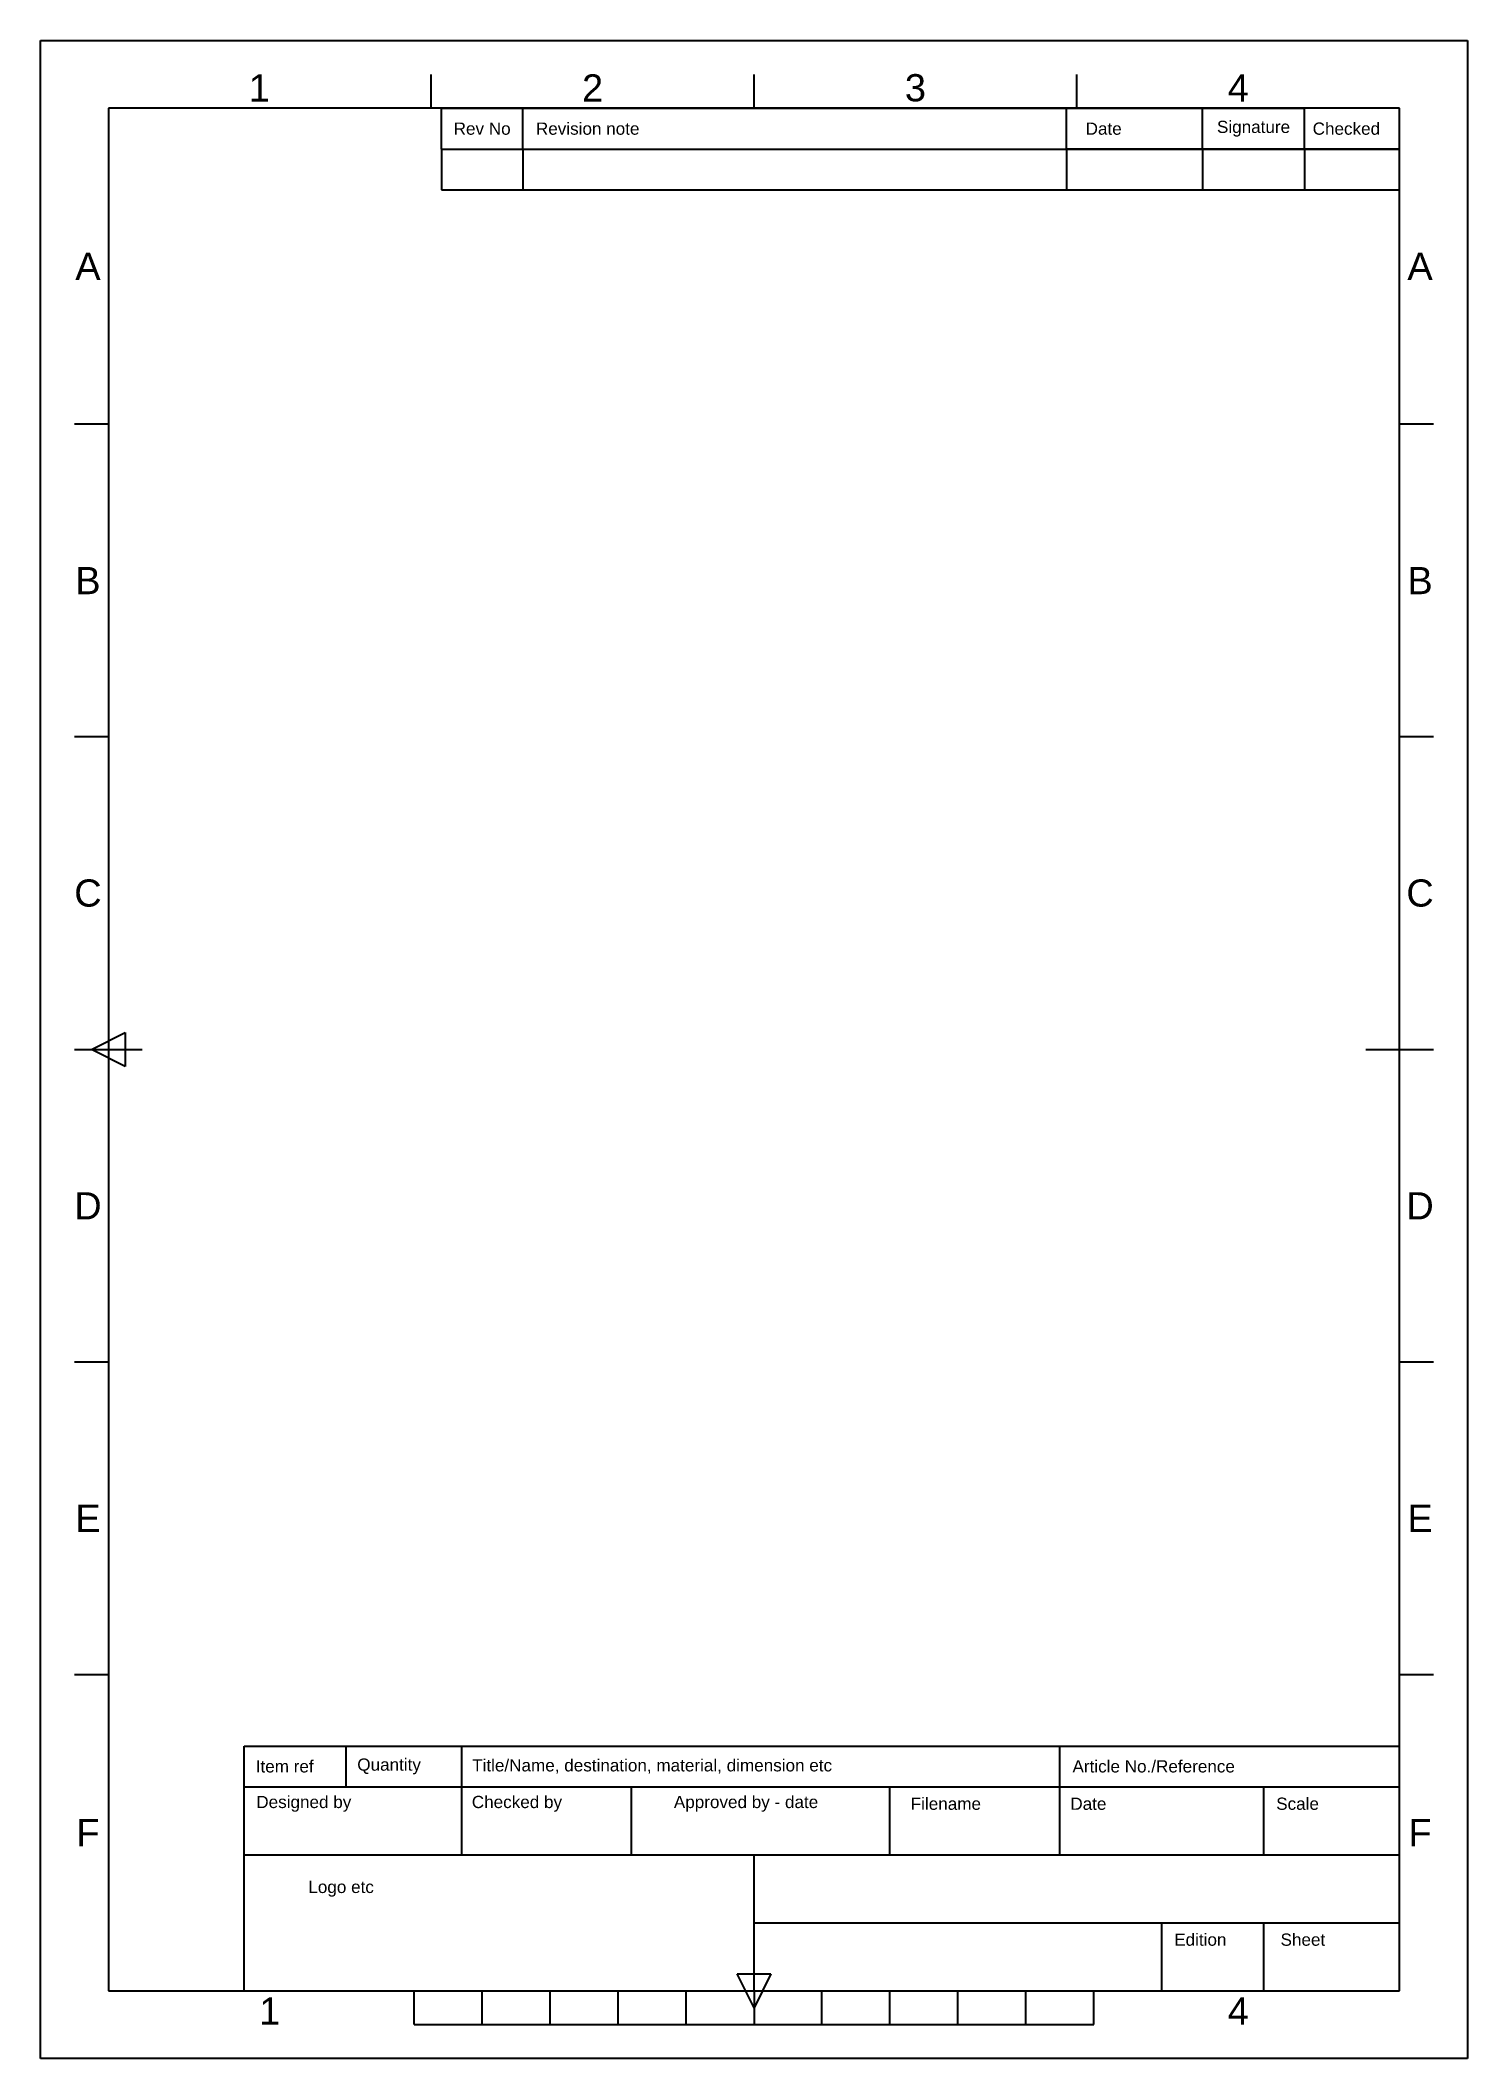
# Model space of a CAD drawing. Header units: millimetres. Extents: x 0 to 210, y 0 to 297.
import ezdxf

# ---------------------------------------------------------------- set-up
doc = ezdxf.new("R2010")
doc.units = ezdxf.units.MM
doc.layers.get('0').update_dxf_attribs({"lineweight": 25, "true_color": 0xffffff})
for name, color, linetype, lineweight, true_color in [('Border', 7, 'Continuous', 25, 0xffffff), ('Revision', 7, 'Continuous', 25, 0xffffff), ('Title', 7, 'Continuous', 25, 0xffffff)]:
    doc.layers.add(name, color=color, linetype=linetype, lineweight=lineweight, true_color=true_color)
doc.styles.add('textstyle34', font='')
doc.styles.add('textstyle35', font='')
doc.styles.add('textstyle36', font='')
doc.styles.add('textstyle37', font='')
doc.styles.add('textstyle38', font='')
doc.styles.add('textstyle39', font='')
doc.styles.add('textstyle40', font='')
doc.styles.add('textstyle41', font='')
doc.styles.add('textstyle42', font='')
doc.styles.add('textstyle43', font='')
doc.styles.add('textstyle44', font='')
doc.styles.add('textstyle45', font='')
doc.styles.add('textstyle46', font='')
doc.styles.add('textstyle47', font='')
doc.styles.add('textstyle48', font='')
doc.styles.add('textstyle49', font='')
doc.styles.add('textstyle50', font='')
doc.styles.add('textstyle51', font='')
doc.styles.add('textstyle52', font='')
doc.styles.add('textstyle53', font='')
doc.styles.add('textstyle54', font='')
doc.styles.add('textstyle55', font='')
doc.styles.add('textstyle56', font='')
doc.styles.add('textstyle57', font='')
doc.styles.add('textstyle58', font='')
doc.styles.add('textstyle59', font='')
doc.styles.add('textstyle60', font='')
doc.styles.add('textstyle61', font='')
doc.styles.add('textstyle62', font='')
doc.styles.add('textstyle63', font='')
doc.styles.add('textstyle64', font='')
doc.styles.add('textstyle65', font='')
doc.styles.add('textstyle66', font='')
doc.styles.add('textstyle67', font='')
doc.styles.add('textstyle68', font='')
doc.styles.add('textstyle69', font='')
doc.styles.get('textstyle34').set_extended_font_data('Arial')
doc.styles.get('textstyle35').set_extended_font_data('Arial')
doc.styles.get('textstyle36').set_extended_font_data('Arial')
doc.styles.get('textstyle37').set_extended_font_data('Arial')
doc.styles.get('textstyle38').set_extended_font_data('Arial')
doc.styles.get('textstyle39').set_extended_font_data('Arial')
doc.styles.get('textstyle40').set_extended_font_data('Arial')
doc.styles.get('textstyle41').set_extended_font_data('Arial')
doc.styles.get('textstyle42').set_extended_font_data('Arial')
doc.styles.get('textstyle43').set_extended_font_data('Arial')
doc.styles.get('textstyle44').set_extended_font_data('Arial')
doc.styles.get('textstyle45').set_extended_font_data('Arial')
doc.styles.get('textstyle46').set_extended_font_data('Arial')
doc.styles.get('textstyle47').set_extended_font_data('Arial')
doc.styles.get('textstyle48').set_extended_font_data('Arial')
doc.styles.get('textstyle49').set_extended_font_data('Arial')
doc.styles.get('textstyle50').set_extended_font_data('Arial')
doc.styles.get('textstyle51').set_extended_font_data('Arial')
doc.styles.get('textstyle52').set_extended_font_data('Arial')
doc.styles.get('textstyle53').set_extended_font_data('Arial')
doc.styles.get('textstyle54').set_extended_font_data('Arial')
doc.styles.get('textstyle55').set_extended_font_data('Arial')
doc.styles.get('textstyle56').set_extended_font_data('Arial')
doc.styles.get('textstyle57').set_extended_font_data('Arial')
doc.styles.get('textstyle58').set_extended_font_data('Arial')
doc.styles.get('textstyle59').set_extended_font_data('Arial')
doc.styles.get('textstyle60').set_extended_font_data('Arial')
doc.styles.get('textstyle61').set_extended_font_data('Arial')
doc.styles.get('textstyle62').set_extended_font_data('Arial')
doc.styles.get('textstyle63').set_extended_font_data('Arial')
doc.styles.get('textstyle64').set_extended_font_data('Arial')
doc.styles.get('textstyle65').set_extended_font_data('Arial')
doc.styles.get('textstyle66').set_extended_font_data('Arial')
doc.styles.get('textstyle67').set_extended_font_data('Arial')
doc.styles.get('textstyle68').set_extended_font_data('Arial')
doc.styles.get('textstyle69').set_extended_font_data('Arial')

# ---------------------------------------------------------------- blocks, each defined once
blk = doc.blocks.new('Revision')
for p, q in [((-129, 0), (-49, 0)), ((-129, -6), (-49, -6)), ((-129, -12), (-49, -12))]:
    blk.add_line(p, q)
at = {"layer": 'Revision'}
for p, q in [((-141, 0), (-129, 0)), ((-141, -6), (-141, 0)), ((-129, -6), (-129, 0)), ((-49, -6), (-49, 0)), ((-49, 0), (-14, 0)), ((-29, -6), (-29, 0)), ((0, 0), (-14, 0)), ((-14, -6), (-14, 0)), ((0, -6), (0, 0)), ((-141, -6), (-141, -12)), ((-141, -6), (-141, -6)), ((-141, -6), (-129, -6)), ((-129, -6), (-129, -12)), ((-129, -6), (-129, -6)), ((0, -6), (-49, -6)), ((-49, -6), (-49, -12)), ((-49, -6), (-29, -6)), ((-29, -6), (-29, -12)), ((-29, -6), (-14, -6)), ((-14, -6), (-14, -12)), ((-14, -6), (0, -6)), ((0, -12), (0, -6)), ((-141, -12), (-129, -12)), ((-49, -12), (0, -12))]:
    blk.add_line(p, q, dxfattribs=at)
at = {"layer": 'Revision', "char_height": 1.8, "attachment_point": 5}
for s, insert, style in [('Rev No', (-135, -3), 'textstyle51'), ('Revision note', (-119.47, -3), 'textstyle47'), ('Date', (-43.55, -3), 'textstyle48'), ('Signature', (-21.5, -3), 'textstyle49'), ('Checked', (-7.84, -3), 'textstyle50')]:
    blk.add_mtext(s, dxfattribs=dict(at, insert=insert, style=style))
blk = doc.blocks.new('Title')
at = {"layer": 'Title'}
for p, q in [((-170, 30), (-170, 36)), ((-170, 36), (0, 36)), ((-155, 30), (-155, 36)), ((-138, 30), (-138, 36)), ((-50, 30), (-50, 36)), ((0, 0), (0, 36)), ((-170, 30), (0, 30)), ((-170, 0), (-170, 30)), ((-138, 20), (-138, 30)), ((-113, 20), (-113, 30)), ((-75, 20), (-75, 30)), ((-50, 20), (-50, 30)), ((-20, 20), (-20, 30)), ((-170, 20), (0, 20)), ((-95, 0), (-95, 20)), ((-95, 10), (0, 10)), ((-35, 0), (-35, 10)), ((-20, 0), (-20, 10)), ((0, 0), (0, 10)), ((-170, 0), (0, 0))]:
    blk.add_line(p, q, dxfattribs=at)
at = {"layer": 'Title', "char_height": 1.8, "attachment_point": 5}
for s, insert, style in [('Item ref', (-164.05, 33), 'textstyle35'), ('Quantity', (-148.69, 33), 'textstyle34'), ('Title/Name, destination, material, dimension etc', (-109.99, 33), 'textstyle36'), ('Article No./Reference', (-36.19, 33), 'textstyle37'), ('Designed by', (-161.24, 27.5), 'textstyle38'), ('Checked by', (-129.88, 27.5), 'textstyle39'), ('Approved by - date', (-96.17, 27.5), 'textstyle40'), ('Filename', (-66.77, 27.5), 'textstyle41'), ('Date', (-45.8, 27.5), 'textstyle42'), ('Scale', (-15.02, 27.5), 'textstyle43'), ('Logo etc', (-155.75, 15), 'textstyle46'), ('Edition', (-29.33, 7.5), 'textstyle44'), ('Sheet', (-14.24, 7.5), 'textstyle45')]:
    blk.add_mtext(s, dxfattribs=dict(at, insert=insert, style=style))

msp = doc.modelspace()

# ---------------------------------------------------------------- linework, layer by layer
at = {"layer": 'Border'}
for p, q in [((0, 297), (210, 297)), ((0, 0), (0, 297)), ((210, 297), (210, 0)), ((57.5, 287), (57.5, 292)), ((105, 287), (105, 292)), ((152.5, 287), (152.5, 292)), ((10, 287), (10, 287)), ((57.5, 287), (10, 287)), ((10, 287), (10, 240.5)), ((105, 287), (57.5, 287)), ((152.5, 287), (105, 287)), ((200, 287), (152.5, 287)), ((200, 287), (200, 287)), ((200, 287), (200, 287)), ((200, 240.5), (200, 287)), ((10, 240.5), (5, 240.5)), ((10, 240.5), (10, 240.5)), ((10, 240.5), (10, 194.5)), ((205, 240.5), (200, 240.5)), ((200, 240.5), (200, 240.5)), ((200, 194.5), (200, 240.5)), ((10, 194.5), (5, 194.5)), ((10, 194.5), (10, 148.5)), ((205, 194.5), (200, 194.5)), ((200, 148.5), (200, 194.5)), ((5, 148.5), (15, 148.5)), ((7.5, 148.5), (12.5, 151)), ((12.5, 146), (7.5, 148.5)), ((10, 148.5), (10, 102.5)), ((12.5, 151), (12.5, 146)), ((195, 148.5), (205, 148.5)), ((200, 102.5), (200, 148.5)), ((10, 102.5), (5, 102.5)), ((10, 102.5), (10, 56.5)), ((205, 102.5), (200, 102.5)), ((200, 56.5), (200, 102.5)), ((10, 56.5), (5, 56.5)), ((10, 56.5), (10, 10)), ((205, 56.5), (200, 56.5)), ((200, 10), (200, 56.5)), ((105, 10), (105, 15)), ((105, 7.5), (102.5, 12.5)), ((102.5, 12.5), (107.5, 12.5)), ((107.5, 12.5), (105, 7.5)), ((10, 10), (10, 10)), ((10, 10), (55, 10)), ((55, 5), (55, 10)), ((55, 10), (155, 10)), ((65, 5), (65, 10)), ((75, 5), (75, 10)), ((85, 5), (85, 10)), ((95, 5), (95, 10)), ((105, 10), (105, 5)), ((115, 5), (115, 10)), ((125, 5), (125, 10)), ((135, 5), (135, 10)), ((145, 5), (145, 10)), ((155, 5), (155, 10)), ((155, 10), (200, 10)), ((200, 10), (200, 10)), ((200, 10), (200, 10)), ((55, 5), (155, 5)), ((210, 0), (0, 0))]:
    msp.add_line(p, q, dxfattribs=at)

# ---------------------------------------------------------------- block references
at = {"layer": 'Revision'}
msp.add_blockref('Revision', (200, 287), dxfattribs=at)
at = {"layer": 'Title'}
msp.add_blockref('Title', (200, 10), dxfattribs=at)

# ---------------------------------------------------------------- texts
at = {"layer": 'Border', "char_height": 4}
for s, insert, attachment_point, style in [('1', (33.75, 290), 6, 'textstyle52'), ('2', (81.25, 290), 5, 'textstyle54'), ('3', (128.75, 290), 5, 'textstyle55'), ('4', (176.25, 290), 5, 'textstyle53'), ('A', (7, 263.75), 5, 'textstyle56'), ('A', (203, 263.75), 5, 'textstyle57'), ('B', (7, 217.5), 5, 'textstyle58'), ('B', (203, 217.5), 5, 'textstyle59'), ('C', (7, 171.5), 5, 'textstyle60'), ('C', (203, 171.5), 5, 'textstyle61'), ('D', (7, 125.5), 5, 'textstyle62'), ('D', (203, 125.5), 5, 'textstyle63'), ('E', (7, 79.5), 5, 'textstyle64'), ('E', (203, 79.5), 5, 'textstyle65'), ('F', (7, 33.25), 5, 'textstyle66'), ('F', (203, 33.25), 5, 'textstyle67'), ('1', (33.75, 7), 5, 'textstyle69'), ('4', (176.25, 7), 5, 'textstyle68')]:
    msp.add_mtext(s, dxfattribs=dict(at, insert=insert, attachment_point=attachment_point, style=style))

doc.saveas('drawing.dxf')
